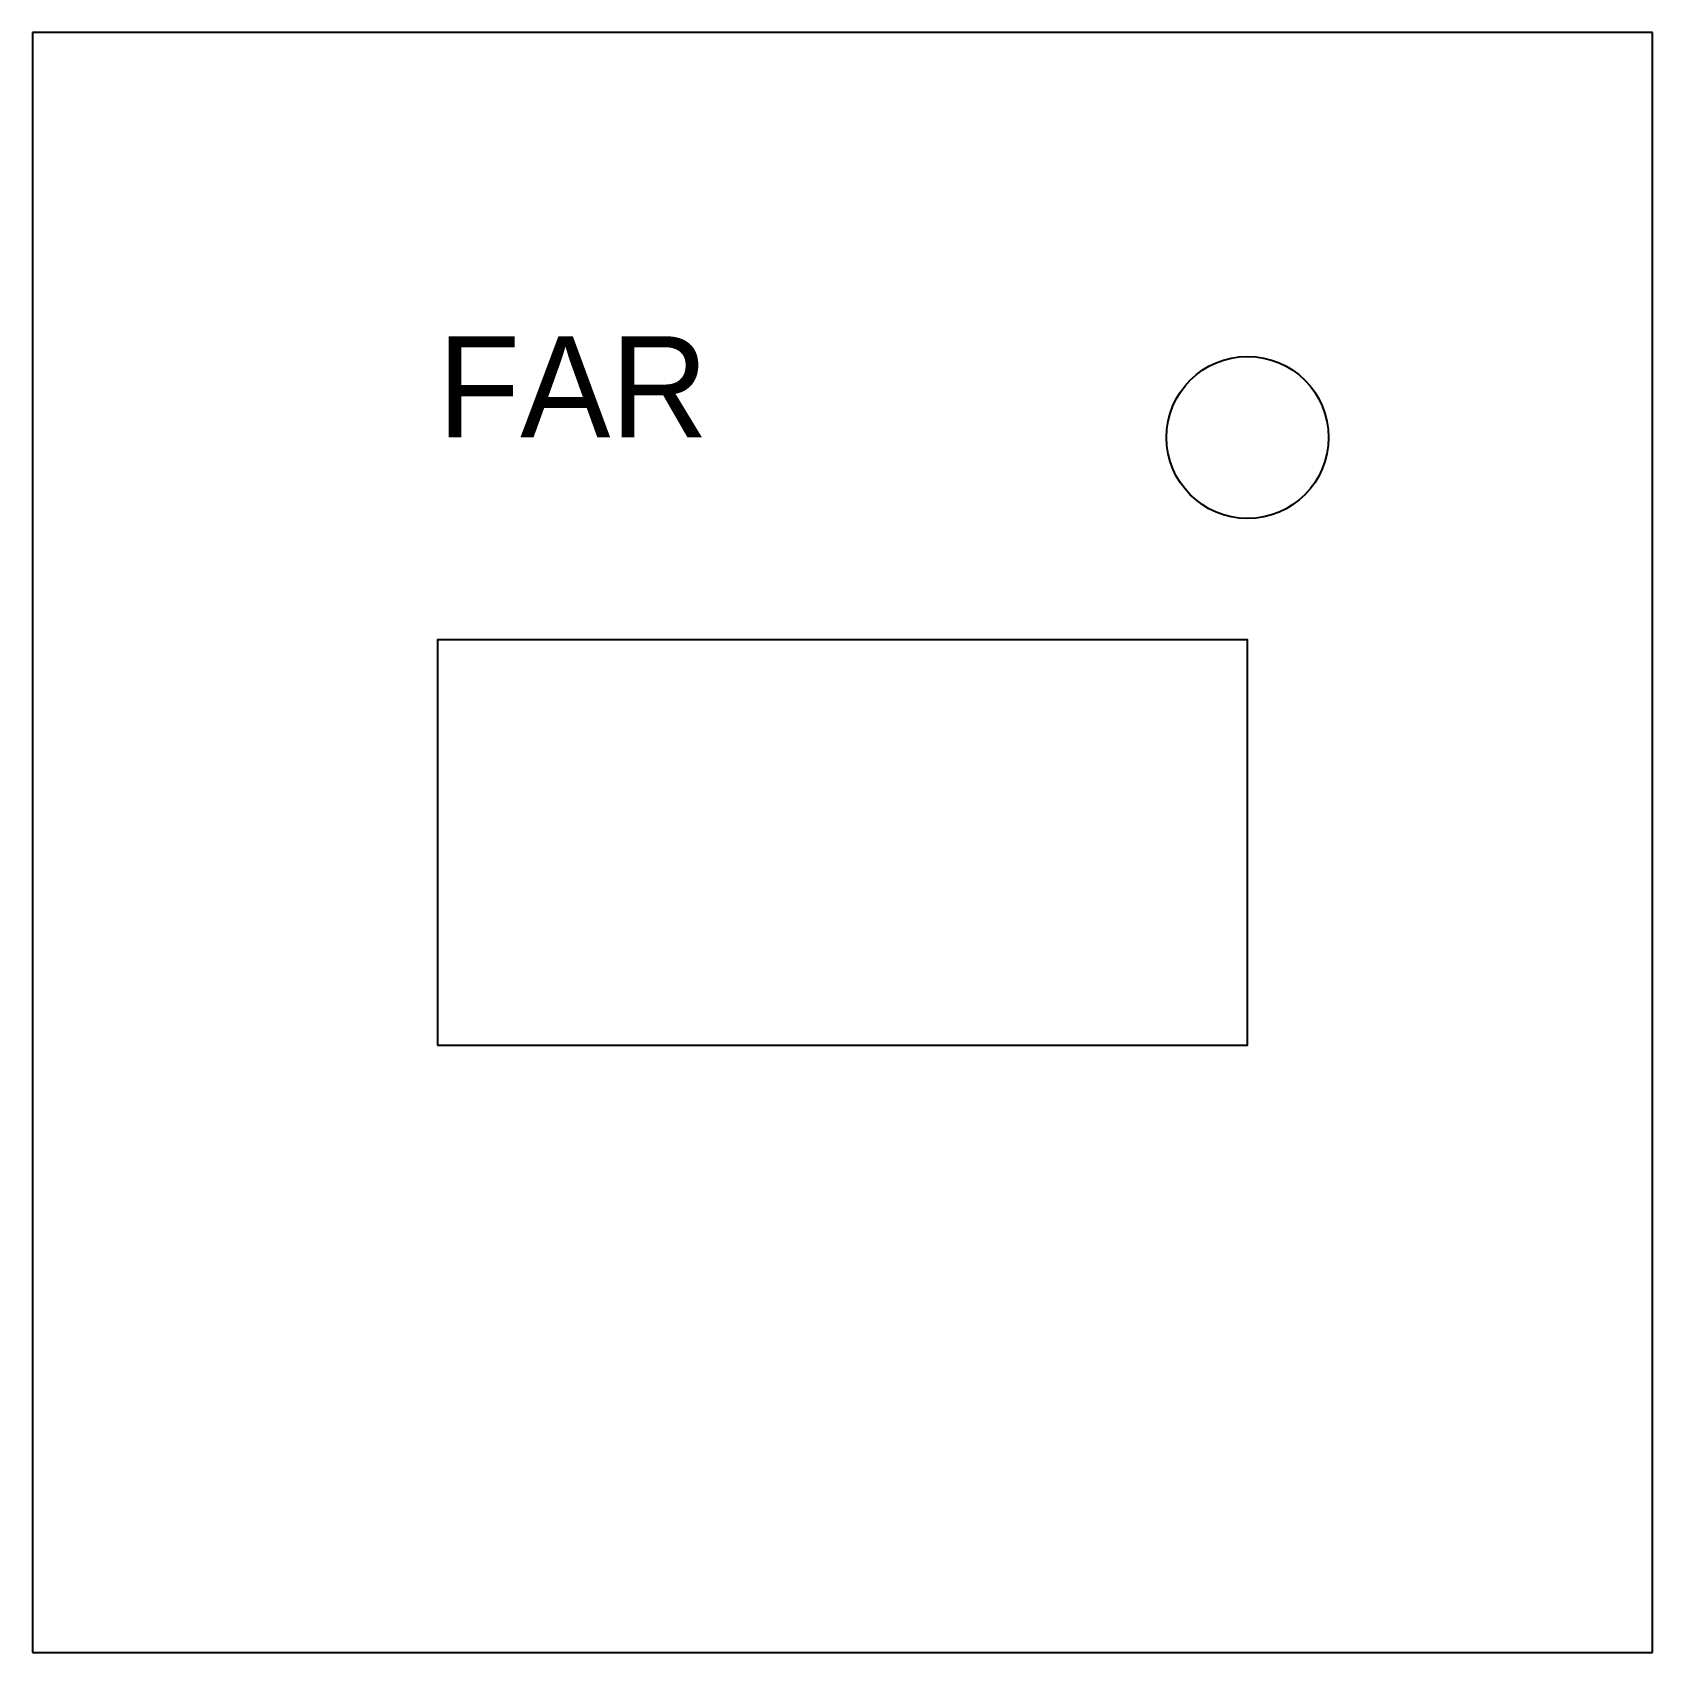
# Model space of a CAD drawing. Header units: feet. Extents: x 1999990 to 2000010, y 1999990 to 2000010.
import ezdxf

# ---------------------------------------------------------------- set-up
doc = ezdxf.new("R2010")
doc.units = ezdxf.units.FT
doc.header["$MEASUREMENT"] = 0
for name, color, linetype in [('A-ANNO-TEXT', 3, 'Continuous'), ('A-AREA', 2, 'Continuous'), ('A-WALL', 1, 'Continuous')]:
    doc.layers.add(name, color=color, linetype=linetype)

msp = doc.modelspace()

# ---------------------------------------------------------------- linework, layer by layer
at = {"layer": 'A-AREA'}
msp.add_lwpolyline([(1999995, 1999997.5), (2000005, 1999997.5), (2000005, 2000002.5), (1999995, 2000002.5)], close=True, dxfattribs=at)
at = {"layer": 'A-WALL'}
for p, q in [((2000010, 2000010), (1999990, 2000010)), ((1999990, 2000010), (1999990, 1999990)), ((2000010, 1999990), (2000010, 2000010)), ((1999990, 1999990), (2000010, 1999990))]:
    msp.add_line(p, q, dxfattribs=at)
msp.add_circle((2000005, 2000005), 1, dxfattribs=at)

# ---------------------------------------------------------------- texts
at = {"layer": 'A-ANNO-TEXT'}
msp.add_text('FAR', height=1.25, dxfattribs=at).set_placement((1999995, 2000005))

doc.saveas('drawing.dxf')
